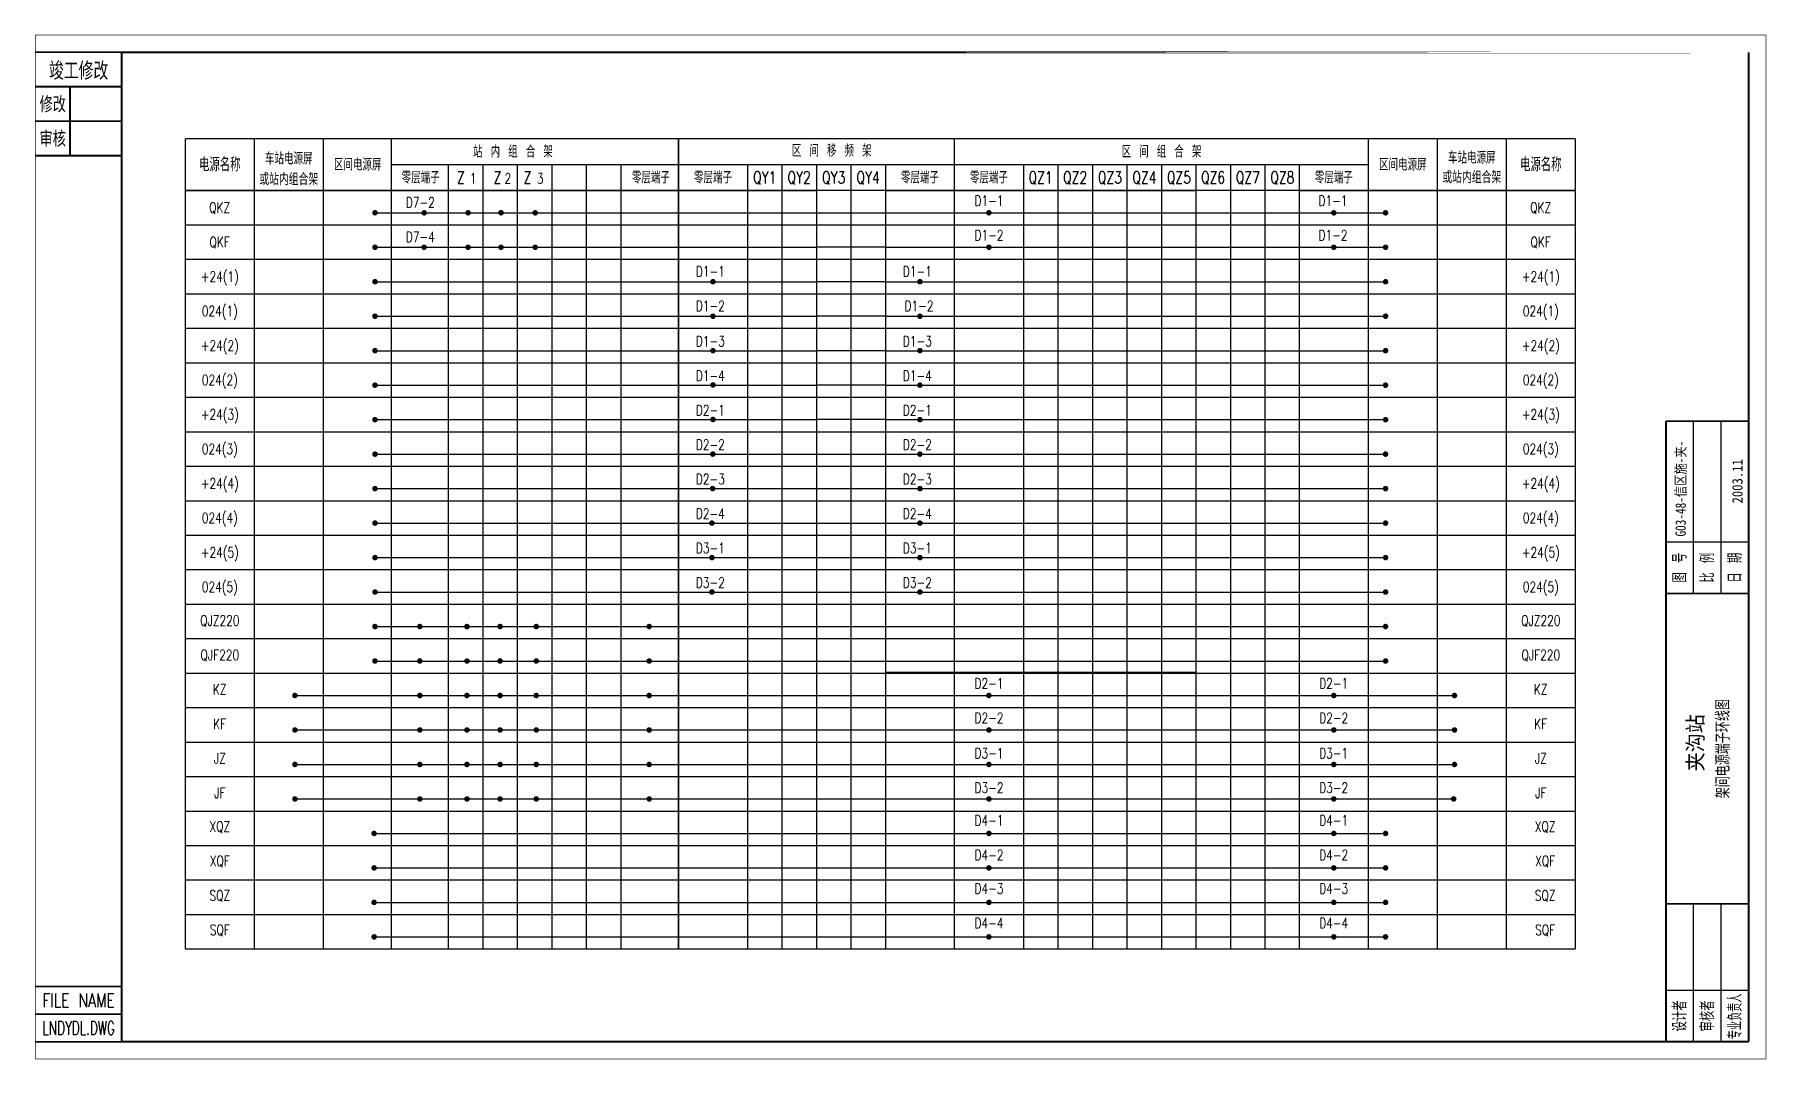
# Model space of a CAD drawing. Extents: x -187 to 315, y -32 to 265.
import ezdxf
from ezdxf.enums import TextEntityAlignment as Align

# ---------------------------------------------------------------- set-up
doc = ezdxf.new("R2010")
doc.units = 0
doc.header["$MEASUREMENT"] = 0
doc.layers.get('0').update_dxf_attribs({"linetype": 'CONTINUOUS'})
doc.layers.add('DEFINE', color=7, linetype='CONTINUOUS')
doc.styles.add('CHINESE', font='SimSun.ttf', dxfattribs={"width": 0.9})
doc.styles.add('HZ', font='TXT.shx', dxfattribs={"width": 0.75, "bigfont": 'hztxt.shx'})
doc.styles.get("Standard").update_dxf_attribs({"font": 'SimSun.ttf', "width": 0.8})

# ---------------------------------------------------------------- blocks, each defined once
blk = doc.blocks.new('W22')
at = {"const_width": 0.8}
blk.add_lwpolyline([(-0.4, 0, 1), (0.4, 0, 1)], format="xyb", close=True, dxfattribs=at)
blk = doc.blocks.new('A$C7E827BC8')
at = {"style": 'HZ', "width": 0.65}
blk.add_text('或站内组合架', height=3.5, dxfattribs=at).set_placement((9.25, 2.08), align=Align.MIDDLE_CENTER)
blk = doc.blocks.new('WJM')
at = {"const_width": 0.5}
for points in [[(-25, 16), (0, 16)], [(-25, 8), (0, 8)], [(0, 0), (-25, 0)]]:
    blk.add_lwpolyline(points, dxfattribs=at)
at = {"style": 'HZ', "width": 0.63}
blk.add_text('FILE NAME', height=4, dxfattribs=at).set_placement((-23, 10), (-2, 10), align=Align.FIT)
at = {"style": 'HZ', "width": 0.715909}
blk.add_attdef('FILENAME', text='', height=4, dxfattribs=at).set_placement((-23, 2), (-2, 2), align=Align.FIT)
blk = doc.blocks.new('JGB')
at = {"const_width": 0.5}
for points in [[(-25, 0), (0, 0)], [(-25, -10), (0, -10)], [(-15, -10), (-15, -30)], [(-25, -20), (0, -20)], [(-25, -30), (0, -30)]]:
    blk.add_lwpolyline(points, dxfattribs=at)
at = {"width": 0.7}
for s, height, p in [('竣工修改', 4.5, (-12.5, -7.5)), ('修改', 4, (-20, -17)), ('审核', 4, (-20, -27))]:
    blk.add_text(s, height=height, dxfattribs=at).set_placement(p, align=Align.CENTER)

msp = doc.modelspace()

# ---------------------------------------------------------------- linework, layer by layer
for p, q in [((-83.25, 227.5), (0, 227.5)), ((-66.75, 227.5), (-66.75, 220)), ((-56.75, 227.5), (-56.75, 80.25)), ((-46.75, 227.5), (-46.75, 80.25)), ((-36.75, 227.5), (-36.75, 80.25)), ((-26.75, 227.5), (-26.75, 80.25)), ((-16.75, 227.5), (-16.75, 220)), ((0, 227.5), (40, 227.5)), ((20, 227.5), (20, 220)), ((30, 227.5), (30, 220)), ((40, 227.5), (40, 220)), ((40, 227.5), (60, 227.5)), ((50, 227.23), (50, 0)), ((60, 227.5), (60, 220)), ((60, 227.5), (80, 227.5)), ((80, 227.5), (180, 227.5)), ((100, 227.5), (100, 220)), ((110, 227.5), (110, 220)), ((120, 227.5), (120, 220)), ((130, 227.5), (130, 220)), ((140, 227.5), (140, 220)), ((150, 227.5), (150, 220)), ((150, 227.5), (150, 220)), ((160, 227.5), (160, 220)), ((170, 227.5), (170, 220)), ((180, 227.5), (180, 220)), ((180, 227.5), (180, 220)), ((180, 227.5), (200, 227.5)), ((180, 227.5), (180, 220)), ((-143, 220), (40, 220)), ((-66.75, 220), (-66.75, 80.25)), ((-16.75, 220), (-16.75, 80.25)), ((20, 220), (20, 80.25)), ((30, 220), (30, 80.25)), ((40, 220), (40, 80.25)), ((60, 220), (60, 80.25)), ((60, 220), (150, 220)), ((100, 220), (100, 80.25)), ((110, 220), (110, 80.25)), ((120, 220), (120, 80.25)), ((130, 220), (130, 80.25)), ((140, 220), (140, 80.25)), ((150, 220), (150, 80.25)), ((150, 220), (150, 80.25)), ((160, 220), (160, 80.25)), ((170, 220), (170, 80.25)), ((180, 220), (180, 80.25)), ((180, 220), (180, 80.25)), ((180, 220), (260, 220)), ((180, 220), (180, 80.25)), ((-88, 213.5), (40, 213.5)), ((40, 213.5), (60, 213.5)), ((60, 213.5), (180, 213.5)), ((180, 213.5), (205, 213.5)), ((-143, 210), (40, 210)), ((40, 210), (60, 210)), ((60, 210), (180, 210)), ((60, 210), (60, 203.5)), ((180, 210), (260, 210)), ((-88, 203.5), (40, 203.5)), ((60, 203.5), (40, 203.5)), ((40, 203.5), (40, 200)), ((60, 203.5), (180, 203.5)), ((180, 203.5), (205, 203.5)), ((-143, 200), (40, 200)), ((40, 200), (60, 200)), ((60, 200), (180, 200)), ((60, 200), (60, 193.5)), ((180, 200), (260, 200)), ((-88, 193.5), (40, 193.5)), ((60, 193.5), (40, 193.5)), ((60, 193.5), (180, 193.5)), ((180, 193.5), (205, 193.5)), ((-143, 190), (40, 190)), ((40, 190), (60, 190)), ((60, 190), (180, 190)), ((60, 190), (60, 183.5)), ((180, 190), (260, 190)), ((-88, 183.5), (40, 183.5)), ((60, 183.5), (40, 183.5)), ((60, 183.5), (180, 183.5)), ((180, 183.5), (205, 183.5)), ((-143, 180), (40, 180)), ((40, 180), (60, 180)), ((60, 180.25), (60, 173.5)), ((60, 180), (180, 180)), ((180, 180), (260, 180)), ((-88, 173.5), (40, 173.5)), ((60, 173.5), (40, 173.5)), ((60, 173.5), (180, 173.5)), ((180, 173.5), (205, 173.5)), ((-143, 170), (40, 170)), ((40, 170), (60, 170)), ((60, 170.25), (60, 163.5)), ((60, 170), (180, 170)), ((180, 170), (260, 170)), ((-88, 163.5), (40, 163.5)), ((60, 163.5), (40, 163.5)), ((60, 163.5), (180, 163.5)), ((60, 163.5), (60, 153.5)), ((180, 163.5), (205, 163.5)), ((-143, 160), (40, 160)), ((40, 160), (60, 160)), ((60, 160), (180, 160)), ((180, 160), (260, 160)), ((-88, 153.5), (40, 153.5)), ((60, 153.5), (40, 153.5)), ((60, 153.5), (180, 153.5)), ((180, 153.5), (205, 153.5)), ((294.31, 103.07), (294.31, 153.07)), ((302.31, 103.07), (302.31, 153.07)), ((-143, 150), (40, 150)), ((40, 150), (60, 150)), ((60, 150), (180, 150)), ((180, 150), (260, 150)), ((-88, 143.5), (40, 143.5)), ((40, 143.5), (60, 143.5)), ((60, 143.5), (180, 143.5)), ((180, 143.5), (205, 143.5)), ((-143, 140), (40, 140)), ((40, 140), (60, 140)), ((60, 140), (180, 140)), ((180, 140), (260, 140)), ((-88, 133.5), (40, 133.5)), ((40, 133.5), (60, 133.5)), ((60, 133.5), (180, 133.5)), ((180, 133.5), (205, 133.5)), ((-143, 130), (40, 130)), ((40, 130), (60, 130)), ((60, 130), (180, 130)), ((180, 130), (260, 130)), ((-88, 123.5), (40, 123.5)), ((40, 123.5), (60, 123.5)), ((60, 123.5), (180, 123.5)), ((180, 123.5), (205, 123.5)), ((-143, 120), (40, 120)), ((40, 120), (60, 120)), ((60, 120), (180, 120)), ((180, 120), (260, 120)), ((286.31, 118.07), (310.31, 118.07)), ((-88, 113.5), (40, 113.5)), ((40, 113.5), (60, 113.5)), ((60, 113.5), (180, 113.5)), ((180, 113.5), (205, 113.5)), ((-143, 110), (40, 110)), ((40, 110), (60, 110)), ((60, 110), (180, 110)), ((180, 110), (260, 110)), ((-88, 103.5), (40, 103.5)), ((40, 103.5), (60, 103.5)), ((60, 103.5), (180, 103.5)), ((180, 103.5), (205, 103.5)), ((-143, 100), (40, 100)), ((40, 100), (60, 100)), ((60, 100), (180, 100)), ((180, 100), (260, 100)), ((-88, 93.5), (40, 93.5)), ((40, 93.5), (60, 93.5)), ((60, 93.5), (180, 93.5)), ((180, 93.5), (205, 93.5)), ((-143, 90), (40, 90)), ((40, 90.25), (40, 90.25)), ((40, 90), (60, 90)), ((60, 90), (180, 90)), ((180, 90), (260, 90)), ((-88, 83.5), (40, 83.5)), ((40, 83.5), (60, 83.5)), ((60, 83.5), (180, 83.5)), ((180, 83.5), (205, 83.5)), ((-143, 80), (40, 80)), ((-143, 80), (40, 80)), ((-66.75, 80.25), (-66.75, 0)), ((-56.75, 80.25), (-56.75, 0)), ((-46.75, 80.25), (-46.75, 0)), ((-36.75, 80.25), (-36.75, 0)), ((-26.75, 80.25), (-26.75, 0)), ((-16.75, 80.25), (-16.75, 0)), ((20, 80.25), (20, 0)), ((30, 80.25), (30, 0)), ((40, 80.25), (40, 0)), ((40, 80), (60, 80)), ((60, 80.25), (60, 0)), ((60, 80.25), (150, 80.25)), ((60, 80), (180, 80)), ((100, 80.25), (100, 0)), ((110, 80.25), (110, 0)), ((120, 80.25), (120, 0)), ((130, 80.25), (130, 0)), ((140, 80.25), (140, 0)), ((150, 80.25), (150, 0)), ((150, 80.25), (150, 0)), ((160, 80.25), (160, 0)), ((170, 80.25), (170, 0)), ((180, 80.25), (180, 0)), ((180, 80.25), (180, 0)), ((180, 80.25), (180, 0)), ((180, 80), (260, 80)), ((180, 80), (260, 80)), ((-111.21, 73.5), (40, 73.5)), ((40, 73.5), (60, 73.5)), ((60, 73.5), (180, 73.5)), ((180, 73.5), (225, 73.5)), ((-143, 70), (40, 70)), ((40, 70), (60, 70)), ((60, 70), (180, 70)), ((180, 70), (260, 70)), ((-111.21, 63.5), (40, 63.5)), ((40, 63.5), (60, 63.5)), ((60, 63.5), (180, 63.5)), ((180, 63.5), (225, 63.5)), ((-143, 60), (40, 60)), ((40, 60), (60, 60)), ((60, 60), (180, 60)), ((180, 60), (260, 60)), ((-111.21, 53.5), (40, 53.5)), ((40, 53.5), (60, 53.5)), ((60, 53.5), (180, 53.5)), ((180, 53.5), (225, 53.5)), ((-143, 50), (40, 50)), ((40, 50), (60, 50)), ((60, 50), (180, 50)), ((180, 50), (260, 50)), ((-111.21, 43.5), (40, 43.5)), ((40, 43.5), (60, 43.5)), ((60, 43.5), (180, 43.5)), ((180, 43.5), (224.75, 43.5)), ((-143, 40), (40, 40)), ((40, 40), (60, 40)), ((60, 40), (180, 40)), ((180, 40), (260, 40)), ((-88.25, 33.5), (40, 33.5)), ((40, 33.5), (60, 33.5)), ((60, 33.5), (180, 33.5)), ((180, 33.5), (205, 33.5)), ((-143, 30), (40, 30)), ((40, 30), (60, 30)), ((60, 30), (180, 30)), ((180, 30), (260, 30)), ((-88.25, 23.5), (40, 23.5)), ((40, 23.5), (60, 23.5)), ((60, 23.5), (180, 23.5)), ((180, 23.5), (205, 23.5)), ((-143, 20), (40, 20)), ((40, 20), (60, 20)), ((60, 20), (180, 20)), ((180, 20), (260, 20)), ((-88.25, 13.5), (40, 13.5)), ((40, 13.5), (60, 13.5)), ((60, 14), (60, 14)), ((60, 14), (60, 14)), ((60, 14), (60, 14)), ((60, 14), (60, 14)), ((60, 13.5), (180, 13.5)), ((180, 13.5), (205, 13.5)), ((294.31, -26.93), (294.31, 13.07)), ((302.31, -26.93), (302.31, 13.07)), ((-143, 10), (40, 10)), ((40, 10), (60, 10)), ((60, 10), (180, 10)), ((180, 10), (260, 10)), ((-143, 0), (40, 0)), ((-88.25, 3.5), (40, 3.5)), ((40, 3.5), (60, 3.5)), ((40, 0), (60, 0)), ((60, 3.5), (180, 3.5)), ((60, 0), (180, 0)), ((180, 3.5), (205, 3.5)), ((180, 0), (260, 0)), ((286.31, -11.93), (310.31, -11.93))]:
    msp.add_line(p, q)
for points, const_width in [([(315.31, 265.07), (-186.43, 265.07)], 0.2), ([(-186.43, 265.07), (-186.43, -31.93)], 0.2), ([(315.31, -31.93), (315.31, 265.07)], 0.2), ([(-161.43, 260.07), (-161.43, -26.93)], 0.6), ([(310.31, -26.93), (310.31, 260.07)], 0.6), ([(-143, 235), (-143, 220)], 0.4), ([(-143, 235), (0, 235)], 0.4), ([(-123, 235), (-123, 220)], 0.4), ([(-103, 235), (-103, 220)], 0.4), ([(-83.25, 235), (-83.25, 220)], 0.4), ([(0, 235), (0, 220)], 0.4), ([(0, 235), (0, 220)], 0.4), ([(0, 235), (260, 235)], 0.4), ([(80, 235), (80, 220)], 0.4), ([(200, 235), (200, 220)], 0.4), ([(220, 235), (220, 220)], 0.4), ([(240, 235), (240, 220)], 0.4), ([(260, 235), (260, 220)], 0.4), ([(-143, 220), (60.09, 220)], 0.4), ([(-143, 220), (-143, 80.25)], 0.4), ([(-123, 220), (-123, 80.25)], 0.4), ([(-103, 220), (-103, 80.25)], 0.4), ([(-83.25, 220), (-83.25, 80.25)], 0.4), ([(0, 220), (0, 80.25)], 0.4), ([(0, 220), (0, 80.25)], 0.4), ([(60, 220), (180, 220)], 0.4), ([(80, 220), (80, 80.25)], 0.4), ([(180, 220), (260, 220)], 0.4), ([(200, 220), (200, 80.25)], 0.4), ([(220, 220), (220, 80.25)], 0.4), ([(240, 220), (240, 80.25)], 0.4), ([(260, 220), (260, 80.25)], 0.4), ([(286.31, -26.93), (286.31, 153.07)], 0.5), ([(310.31, 153.07), (286.31, 153.07)], 0.5), ([(310.31, 103.07), (286.31, 103.07)], 0.5), ([(-143, 80.25), (-143, 0)], 0.4), ([(-123, 80.25), (-123, 0)], 0.4), ([(-103, 80.25), (-103, 0)], 0.4), ([(-83.25, 80.25), (-83.25, 0)], 0.4), ([(0, 80.25), (0, 40.5)], 0.4), ([(0, 80.25), (0, 0)], 0.4), ([(80, 80.25), (80, 0)], 0.4), ([(200, 80.25), (200, 0)], 0.4), ([(220, 80.25), (220, 0)], 0.4), ([(240, 80.25), (240, 0)], 0.4), ([(260, 80.25), (260, 0)], 0.4), ([(-161.43, 29.57), (-161.43, 29.57)], 0.2), ([(310.31, 13.07), (286.31, 13.07)], 0.5), ([(-161.43, -26.93), (310.31, -26.93)], 0.6), ([(310.31, -26.93), (286.31, -26.93)], 0.5), ([(-186.43, -31.93), (315.31, -31.93)], 0.2)]:
    msp.add_lwpolyline(points, dxfattribs=dict(const_width=const_width))
at = {"const_width": 0.6}
msp.add_lwpolyline([(310.31, 260.07), (-161.43, 260.07)], close=True, dxfattribs=at)

# ---------------------------------------------------------------- block references
for name, p in [('JGB', (-161.43, 260.07)), ('A$C7E827BC8', (220.75, 221.75)), ('W22', (-88, 213.5)), ('W22', (-73.75, 213.5)), ('W22', (-61, 213.5)), ('W22', (-51.46, 213.5)), ('W22', (-41.55, 213.5)), ('W22', (90, 213.5)), ('W22', (190, 213.5)), ('W22', (205, 213.5)), ('W22', (-88, 203.5)), ('W22', (-73.75, 203.5)), ('W22', (-61, 203.5)), ('W22', (-51.46, 203.5)), ('W22', (-41.55, 203.5)), ('W22', (90, 203.5)), ('W22', (190, 203.5)), ('W22', (205, 203.5)), ('W22', (-88, 193.5)), ('W22', (10, 193.5)), ('W22', (70, 193.5)), ('W22', (205, 193.5)), ('W22', (-88, 183.5)), ('W22', (10, 183.5)), ('W22', (70, 183.5)), ('W22', (205, 183.5)), ('W22', (-88, 173.5)), ('W22', (10, 173.5)), ('W22', (70, 173.5)), ('W22', (205, 173.5)), ('W22', (-88, 163.5)), ('W22', (10, 163.57)), ('W22', (70, 163.5)), ('W22', (205, 163.5)), ('W22', (-88, 153.5)), ('W22', (10, 153.55)), ('W22', (70, 153.5)), ('W22', (205, 153.5)), ('W22', (-88, 143.5)), ('W22', (9.96, 143.5)), ('W22', (70, 143.5)), ('W22', (205, 143.5)), ('W22', (-88, 133.5)), ('W22', (9.91, 133.5)), ('W22', (70, 133.5)), ('W22', (205, 133.5)), ('W22', (-88, 123.5)), ('W22', (9.69, 123.5)), ('W22', (70, 123.5)), ('W22', (205, 123.5)), ('W22', (-88, 113.5)), ('W22', (9.69, 113.5)), ('W22', (70, 113.5)), ('W22', (205, 113.5)), ('W22', (-88, 103.5)), ('W22', (9.69, 103.5)), ('W22', (70, 103.5)), ('W22', (205, 103.5)), ('W22', (-88, 93.5)), ('W22', (-75, 93.5)), ('W22', (-61.33, 93.5)), ('W22', (-51.71, 93.5)), ('W22', (-41.24, 93.5)), ('W22', (-8.5, 93.5)), ('W22', (205, 93.5)), ('W22', (-88, 83.5)), ('W22', (-75, 83.5)), ('W22', (-61.33, 83.5)), ('W22', (-51.71, 83.5)), ('W22', (-41.24, 83.5)), ('W22', (-8.5, 83.5)), ('W22', (205, 83.5)), ('W22', (-111.21, 73.5)), ('W22', (-75, 73.5)), ('W22', (-61.33, 73.5)), ('W22', (-51.71, 73.5)), ('W22', (-41.24, 73.5)), ('W22', (-8.5, 73.5)), ('W22', (90, 73.5)), ('W22', (190, 73.5)), ('W22', (225, 73.5)), ('W22', (-111.21, 63.5)), ('W22', (-75, 63.5)), ('W22', (-61.33, 63.5)), ('W22', (-51.71, 63.5)), ('W22', (-41.24, 63.5)), ('W22', (-8.5, 63.5)), ('W22', (90, 63.5)), ('W22', (190, 63.5)), ('W22', (225, 63.5)), ('W22', (-111.21, 53.5)), ('W22', (-75, 53.5)), ('W22', (-61.33, 53.5)), ('W22', (-51.71, 53.5)), ('W22', (-41.24, 53.5)), ('W22', (-8.5, 53.5)), ('W22', (90, 53.5)), ('W22', (190, 53.5)), ('W22', (225, 53.5)), ('W22', (-111.21, 43.5)), ('W22', (-75, 43.5)), ('W22', (-61.33, 43.5)), ('W22', (-51.71, 43.5)), ('W22', (-41.24, 43.5)), ('W22', (-8.5, 43.5)), ('W22', (90, 43.5)), ('W22', (190, 43.5)), ('W22', (224.75, 43.5)), ('W22', (-88.25, 33.5)), ('W22', (90, 33.5)), ('W22', (190, 33.5)), ('W22', (205, 33.5)), ('W22', (-88.25, 23.5)), ('W22', (90, 23.5)), ('W22', (190, 23.5)), ('W22', (205, 23.5)), ('W22', (-88.25, 13.5)), ('W22', (90, 13.5)), ('W22', (190, 13.5)), ('W22', (205, 13.5)), ('W22', (-88.25, 3.5)), ('W22', (90, 3.5)), ('W22', (190, 3.5)), ('W22', (205, 3.5))]:
    msp.add_blockref(name, p)
ref = msp.add_blockref('WJM', (-161.43, -26.93))
ref.add_attrib('FILENAME', 'LNDYDL.DWG', dxfattribs={"height": 4, "style": 'HZ', "width": 0.5625}).set_placement((-184.43, -24.93), (-163.43, -24.93), align=Align.FIT)

# ---------------------------------------------------------------- texts
at = {"style": 'HZ'}
for s, height, width, p in [('车站电源屏', 3.5, 0.75, (-113, 229.25)), ('站 内 组 合 架', 3.5, 0.75, (-48, 231.25)), ('区 间 移 频 架', 3.5, 0.75, (44.42, 231.53)), ('区 间 组 合 架', 3.5, 0.75, (140.05, 231.25)), ('车站电源屏', 3.5, 0.75, (230, 229.5)), ('电源名称', 4, 0.75, (-133, 227.5)), ('区间电源屏', 3.5, 0.75, (-93, 227.5)), ('区间电源屏', 3.5, 0.75, (210, 227.5)), ('电源名称', 4, 0.75, (250, 227.5)), ('或站内组合架', 3.5, 0.65, (-113, 223.25)), ('零层端子', 3.5, 0.75, (-74.75, 223.75)), ('Z', 3.5, 0.75, (-63.12, 223.75)), ('1', 3, 0.75, (-59.5, 223.45)), ('Z', 3.5, 0.75, (-52.46, 223.75)), ('2', 3, 0.75, (-49.5, 223.5)), ('Z', 3.5, 0.75, (-43.78, 223.75)), ('3', 3, 0.75, (-40.15, 223.45)), ('零层端子', 3.5, 0.75, (-8, 223.75)), ('零层端子', 3.5, 0.75, (10, 223.75)), ('QY1', 3.5, 0.75, (25, 223.75)), ('QY2', 3.5, 0.75, (34.97, 223.75)), ('QY3', 3.5, 0.75, (45, 223.75)), ('QY4', 3.5, 0.75, (54.97, 223.75)), ('零层端子', 3.5, 0.75, (70, 223.75)), ('零层端子', 3.5, 0.75, (90, 223.75)), ('QZ1', 3.5, 0.75, (105, 223.75)), ('QZ2', 3.5, 0.75, (115, 223.75)), ('QZ3', 3.5, 0.75, (125.08, 223.75)), ('QZ4', 3.5, 0.75, (135.08, 223.75)), ('QZ5', 3.5, 0.75, (145.08, 223.75)), ('QZ6', 3.5, 0.75, (155, 223.75)), ('QZ7', 3.5, 0.75, (165.08, 223.75)), ('QZ8', 3.5, 0.75, (175.08, 223.75)), ('零层端子', 3.5, 0.75, (190, 223.75)), ('QKZ', 3, 0.75, (-133, 215)), ('D7-2', 3, 0.75, (-74.88, 216.5)), ('D1-1', 3, 0.75, (90, 217)), ('D1-1', 3, 0.75, (189.75, 217)), ('QKZ', 3, 0.75, (250, 215)), ('QKF', 3, 0.75, (-133, 205)), ('D7-4', 3, 0.75, (-74.88, 206.5)), ('D1-2', 3, 0.75, (90, 207)), ('D1-2', 3, 0.75, (189.75, 207)), ('QKF', 3, 0.75, (250, 205)), ('+24(1)', 3, 0.75, (-133, 195)), ('D1-1', 3, 0.75, (9.25, 196.5)), ('D1-1', 3, 0.75, (69.25, 196.5)), ('+24(1)', 3, 0.75, (250, 195)), ('024(1)', 3, 0.75, (-133, 185)), ('D1-2', 3, 0.75, (9.25, 186.5)), ('D1-2', 3, 0.75, (69.75, 186.5)), ('024(1)', 3, 0.75, (250, 185)), ('+24(2)', 3, 0.75, (-133, 175)), ('D1-3', 3, 0.75, (9.25, 176.25)), ('D1-3', 3, 0.75, (69.25, 176.25)), ('+24(2)', 3, 0.75, (250, 175)), ('024(2)', 3, 0.75, (-133, 165)), ('D1-4', 3, 0.75, (9.25, 166.25)), ('D1-4', 3, 0.75, (69.25, 166.25)), ('024(2)', 3, 0.75, (250, 165)), ('+24(3)', 3, 0.75, (-133, 155)), ('D2-1', 3, 0.75, (9.25, 156.25)), ('D2-1', 3, 0.75, (69.25, 156.25)), ('+24(3)', 3, 0.75, (250, 155)), ('024(3)', 3, 0.75, (-133, 145)), ('D2-2', 3, 0.75, (9.25, 146.25)), ('D2-2', 3, 0.75, (69.25, 146.25)), ('024(3)', 3, 0.75, (250, 145)), ('+24(4)', 3, 0.75, (-133, 135)), ('D2-3', 3, 0.75, (9.25, 136.25)), ('D2-3', 3, 0.75, (69.25, 136.25)), ('+24(4)', 3, 0.75, (250, 135)), ('024(4)', 3, 0.75, (-133, 125)), ('D2-4', 3, 0.75, (9.25, 126.25)), ('D2-4', 3, 0.75, (69.25, 126.25)), ('024(4)', 3, 0.75, (250, 125)), ('+24(5)', 3, 0.75, (-133, 115)), ('D3-1', 3, 0.75, (9.25, 116.25)), ('D3-1', 3, 0.75, (69.25, 116.25)), ('+24(5)', 3, 0.75, (250, 115)), ('024(5)', 3, 0.75, (-133, 105)), ('D3-2', 3, 0.75, (9.25, 106.25)), ('D3-2', 3, 0.75, (69.25, 106.25)), ('024(5)', 3, 0.75, (250, 105)), ('QJZ220', 3, 0.75, (-133, 95.25)), ('QJZ220', 3, 0.75, (250, 95.25)), ('QJF220', 3, 0.75, (-133, 85.25)), ('QJF220', 3, 0.75, (250, 85.25)), ('KZ', 3, 0.75, (-133, 75.25)), ('D2-1', 3, 0.75, (90, 77)), ('D2-1', 3, 0.75, (190, 77)), ('KZ', 3, 0.75, (250, 75.25)), ('KF', 3, 0.75, (-133, 65.25)), ('D2-2', 3, 0.75, (90, 67)), ('D2-2', 3, 0.75, (190, 67)), ('KF', 3, 0.75, (250, 65.25)), ('JZ', 3, 0.75, (-133, 55.25)), ('D3-1', 3, 0.75, (90, 56.75)), ('D3-1', 3, 0.75, (190, 56.75)), ('JZ', 3, 0.75, (250, 55.25)), ('JF', 3, 0.75, (-133, 45.25)), ('D3-2', 3, 0.75, (90, 46.75)), ('D3-2', 3, 0.75, (190, 46.75)), ('JF', 3, 0.75, (250, 45.25)), ('XQZ', 3, 0.75, (-133, 35.5)), ('D4-1', 3, 0.75, (90, 37.25)), ('D4-1', 3, 0.75, (190, 37.25)), ('XQZ', 3, 0.75, (251.25, 35.5)), ('XQF', 3, 0.75, (-133, 25.5)), ('D4-2', 3, 0.75, (90, 27.25)), ('D4-2', 3, 0.75, (190, 27.25)), ('XQF', 3, 0.75, (251.25, 25.5)), ('SQZ', 3, 0.75, (-133, 15.5)), ('D4-3', 3, 0.75, (90, 17.5)), ('D4-3', 3, 0.75, (190, 17.5)), ('SQZ', 3, 0.75, (251.25, 15.5)), ('SQF', 3, 0.75, (-133, 5.5)), ('D4-4', 3, 0.75, (90, 7.5)), ('D4-4', 3, 0.75, (190, 7.5)), ('SQF', 3, 0.75, (251.25, 5.5))]:
    msp.add_text(s, height=height, dxfattribs=dict(at, width=width)).set_placement(p, align=Align.MIDDLE_CENTER)
for s, width, p in [('图 号', 0.75, (290.31, 110.57)), ('比 例', 0.75, (298.31, 110.57)), ('日 期', 0.75, (306.31, 110.57)), ('架间电源端子环线图', 0.8, (302.81, 58.07)), ('设计者', 0.75, (290.31, -19.43)), ('审核者', 0.75, (298.31, -19.43))]:
    msp.add_text(s, height=4, rotation=90, dxfattribs=dict(at, width=width)).set_placement(p, align=Align.MIDDLE_CENTER)
at = {"style": 'HZ', "width": 0.482247}
msp.add_text('专业负责人', height=4, rotation=90, dxfattribs=at).set_placement((308.31, -26.18), (308.31, -12.96), align=Align.FIT)
at = {"layer": 'DEFINE', "color": 5, "style": 'CHINESE'}
for s, height, width, p in [('G03-48-信区施-夹-', 3, 0.8, (292.04, 133.49)), ('2003.11', 3, 0.9, (308.51, 135.62)), ('夹沟站', 4.5, 0.9, (297.06, 59.79))]:
    msp.add_text(s, height=height, rotation=90, dxfattribs=dict(at, width=width)).set_placement(p, align=Align.CENTER)

doc.saveas('drawing.dxf')
